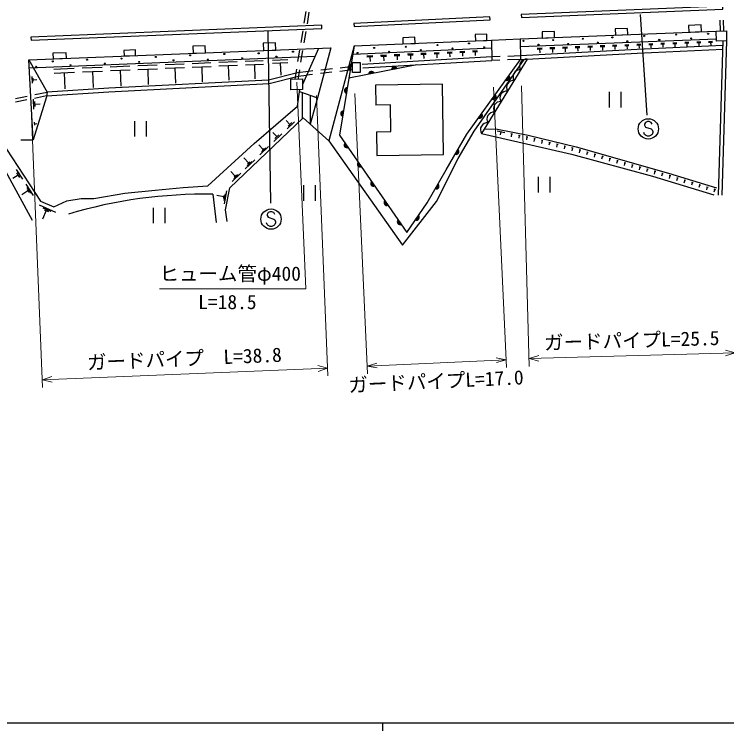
# Model space of a CAD drawing. Units: millimetres, scale not verified. Extents: x 40000 to 680000, y 20000 to 380000.
# Drawn here: x 220801 to 312106, y 204000 to 295870 of the extents above; entities that cross this region are included whole.
import ezdxf
from ezdxf.enums import TextEntityAlignment as Align

# ---------------------------------------------------------------- set-up
doc = ezdxf.new("R2010")
doc.units = ezdxf.units.MM
doc.header["$LTSCALE"] = 1000
for name, color, linetype, lineweight in [('M-BGD', 7, 'Continuous', 25), ('M-STR-HTXT', 7, 'Continuous', 13), ('M-STR-STRC', 7, 'Continuous', 25), ('M-TTL-BAND', 7, 'Continuous', 25)]:
    doc.layers.add(name, color=color, linetype=linetype, lineweight=lineweight)
doc.styles.add('ＭＳ ゴシック', font='')
doc.styles.get('ＭＳ ゴシック').set_extended_font_data('MS Gothic')

msp = doc.modelspace()

# ---------------------------------------------------------------- linework, layer by layer
at = {"layer": 'M-BGD'}
for p, q in [((258174, 296216), (257929, 294736)), ((258561, 296152), (258316, 294672)), ((311226, 295132), (311254, 293730)), ((311657, 295141), (311686, 293739)), ((257766, 293749), (257521, 292269)), ((258153, 293685), (257908, 292205)), ((285644, 292714), (285692, 290073)), ((310816, 292680), (285646, 291708)), ((303648, 292153), (304152, 292172)), ((305185, 292223), (305729, 292244)), ((306735, 292283), (307265, 292303)), ((306739, 292177), (307269, 292197)), ((307004, 292187), (307020, 291763)), ((308271, 292342), (308788, 292362)), ((308275, 292239), (308792, 292259)), ((308534, 292249), (308550, 291835)), ((309794, 292401), (310298, 292421)), ((309798, 292300), (310301, 292320)), ((310050, 292310), (310065, 291907)), ((311631, 292468), (311027, 272673)), ((312081, 292455), (311477, 272659)), ((257358, 291283), (257113, 289803)), ((259790, 291502), (257739, 286892)), ((282012, 291539), (264216, 290727)), ((287796, 291541), (288439, 291565)), ((287801, 291412), (288444, 291437)), ((288123, 291425), (288143, 290911)), ((289445, 291604), (290074, 291629)), ((289450, 291479), (290078, 291503)), ((289764, 291491), (289784, 290988)), ((291080, 291667), (291694, 291691)), ((291085, 291545), (291698, 291568)), ((291392, 291557), (291411, 291066)), ((292700, 291730), (293300, 291753)), ((292705, 291610), (293304, 291633)), ((293004, 291622), (293023, 291142)), ((294306, 291792), (294891, 291815)), ((294310, 291675), (294896, 291698)), ((294603, 291686), (294621, 291218)), ((295898, 291854), (296469, 291876)), ((295902, 291739), (296473, 291761)), ((296188, 291750), (296205, 291293)), ((297475, 291914), (298033, 291936)), ((297480, 291803), (298037, 291824)), ((297758, 291814), (297776, 291368)), ((299039, 291975), (299583, 291996)), ((299043, 291866), (299587, 291887)), ((299315, 291877), (299332, 291441)), ((300589, 292035), (301119, 292055)), ((300593, 291929), (301124, 291949)), ((300858, 291939), (300875, 291515)), ((302125, 292094), (302642, 292114)), ((302129, 291991), (302646, 292011)), ((302388, 292001), (302404, 291587)), ((303652, 292052), (304156, 292072)), ((303904, 292062), (303920, 291659)), ((305189, 292114), (305733, 292135)), ((305461, 292125), (305478, 291690)), ((259333, 290474), (222758, 288980)), ((257744, 291219), (257499, 289739)), ((265405, 289487), (282004, 290447)), ((265993, 290558), (266743, 290592)), ((266000, 290408), (266750, 290442)), ((266375, 290425), (266402, 289825)), ((267752, 290638), (268483, 290671)), ((267758, 290492), (268490, 290525)), ((268124, 290508), (268151, 289923)), ((269491, 290717), (270205, 290750)), ((269498, 290575), (270211, 290607)), ((269854, 290591), (269880, 290020)), ((271213, 290796), (271908, 290828)), ((271219, 290657), (271914, 290688)), ((271566, 290673), (271592, 290117)), ((272916, 290873), (273593, 290904)), ((272922, 290738), (273599, 290769)), ((273260, 290754), (273285, 290212)), ((274601, 290950), (275260, 290980)), ((274607, 290818), (275266, 290849)), ((274936, 290834), (274960, 290306)), ((276268, 291026), (276910, 291056)), ((276274, 290898), (276916, 290927)), ((276595, 290913), (276618, 290399)), ((277917, 291102), (278542, 291130)), ((277923, 290977), (278548, 291005)), ((278235, 290991), (278258, 290491)), ((279549, 291176), (280157, 291204)), ((279555, 291055), (280162, 291082)), ((279859, 291069), (279881, 290583)), ((282004, 290447), (283072, 290484)), ((284072, 290518), (285683, 290573)), ((236632, 289297), (239115, 289398)), ((240135, 289440), (242576, 289539)), ((243596, 289581), (245995, 289679)), ((247014, 289721), (249373, 289817)), ((250392, 289859), (252709, 289953)), ((250411, 289395), (252728, 289490)), ((251570, 289442), (251645, 287588)), ((253874, 290001), (255861, 290082)), ((253890, 289603), (255877, 289684)), ((254884, 289644), (254949, 288054)), ((265471, 288990), (282010, 289947)), ((286532, 290119), (280681, 280591)), ((283025, 289982), (282010, 289947)), ((285692, 290073), (284025, 290016)), ((225864, 288857), (228476, 288964)), ((229497, 289005), (232066, 289110)), ((229518, 288492), (232087, 288597)), ((230802, 288544), (230886, 286489)), ((233086, 289152), (235612, 289255)), ((233107, 288647), (235632, 288750)), ((234370, 288698), (234452, 286678)), ((236652, 288800), (239135, 288901)), ((237894, 288851), (237975, 286865)), ((240155, 288952), (242596, 289051)), ((241375, 289001), (241455, 287049)), ((243615, 289101), (246014, 289199)), ((244815, 289150), (244893, 287231)), ((247034, 289249), (249392, 289345)), ((248213, 289297), (248290, 287411)), ((256949, 288816), (256744, 287573)), ((257336, 288752), (257130, 287509)), ((258496, 288592), (259083, 288655)), ((260078, 288762), (261569, 288922)), ((264167, 288737), (262508, 288553)), ((262563, 289029), (264167, 289201)), ((272381, 289390), (263693, 287698)), ((223132, 287047), (223086, 287893)), ((223233, 287264), (223210, 287687)), ((225886, 288335), (228498, 288441)), ((227192, 288388), (227277, 286298)), ((259030, 288166), (258268, 288081)), ((261514, 288442), (260024, 288276)), ((223222, 287476), (223673, 287500)), ((223410, 285572), (224991, 285890)), ((257723, 282502), (257722, 285836)), ((297062, 285924), (297062, 283924)), ((298562, 285924), (298562, 283924)), ((222419, 284891), (220950, 284590)), ((220960, 285078), (222430, 285374)), ((223310, 283718), (223241, 284997)), ((224940, 285408), (223399, 285092)), ((258716, 285485), (258717, 281767)), ((223463, 284047), (223429, 284686)), ((223446, 284367), (224128, 284403)), ((223420, 281651), (223399, 282043)), ((236201, 282189), (236201, 280189)), ((237701, 282189), (237701, 280189)), ((256118, 281760), (255644, 282256)), ((256702, 282080), (255771, 281191)), ((223410, 281847), (223672, 281861)), ((256351, 281982), (255886, 281538)), ((254453, 280192), (253934, 280736)), ((255092, 280543), (254073, 279570)), ((254708, 280436), (254198, 279949)), ((282674, 280911), (283656, 280723)), ((283165, 280817), (283090, 280424)), ((284442, 280573), (284639, 280536)), ((284540, 280554), (284465, 280162)), ((285424, 280385), (285621, 280348)), ((285523, 280367), (285447, 279974)), ((221651, 279758), (223229, 279788)), ((286407, 280198), (286603, 280160)), ((286505, 280179), (286430, 279786)), ((287380, 279970), (287574, 279923)), ((287477, 279946), (287382, 279558)), ((288351, 279732), (288546, 279685)), ((288449, 279709), (288353, 279320)), ((289323, 279494), (289517, 279447)), ((289420, 279471), (289325, 279082)), ((252699, 278541), (252132, 279134)), ((253397, 278924), (252284, 277862)), ((253048, 278732), (252492, 278201)), ((252838, 278674), (252560, 278408)), ((290294, 279257), (290488, 279209)), ((290391, 279233), (290296, 278844)), ((291265, 279019), (291460, 278971)), ((291363, 278995), (291267, 278606)), ((292237, 278781), (292431, 278733)), ((292334, 278757), (292239, 278369)), ((293300, 278499), (293190, 278115)), ((293204, 278527), (293396, 278472)), ((294262, 278226), (294152, 277841)), ((294165, 278253), (294358, 278198)), ((295223, 277952), (295114, 277567)), ((295127, 277979), (295320, 277924)), ((296185, 277678), (296076, 277293)), ((296089, 277706), (296281, 277651)), ((250851, 276801), (250234, 277447)), ((251610, 277218), (250400, 276062)), ((251230, 277010), (250625, 276432)), ((251002, 276946), (250699, 276657)), ((297147, 277404), (297038, 277020)), ((297051, 277432), (297243, 277377)), ((298109, 277131), (297999, 276746)), ((298013, 277158), (298205, 277103)), ((299071, 276857), (298961, 276472)), ((298975, 276884), (299167, 276830)), ((300033, 276583), (299923, 276199)), ((299936, 276611), (300129, 276556)), ((221037, 275965), (221832, 274748)), ((249122, 275126), (248556, 275719)), ((300994, 276310), (300885, 275925)), ((300898, 276337), (301091, 276282)), ((301956, 276036), (301847, 275651)), ((301860, 276063), (302052, 276009)), ((302918, 275762), (302808, 275377)), ((302822, 275790), (303014, 275735)), ((221272, 275251), (220623, 274827)), ((221074, 275555), (221471, 274946)), ((249820, 275509), (248708, 274446)), ((249471, 275317), (248915, 274786)), ((249261, 275259), (248983, 274993)), ((287925, 275039), (287925, 273039)), ((289425, 275039), (289425, 273039)), ((303880, 275488), (303770, 275104)), ((303784, 275516), (303976, 275461)), ((304840, 275209), (304722, 274827)), ((304744, 275238), (304935, 275180)), ((305796, 274915), (305678, 274532)), ((305700, 274944), (305891, 274885)), ((222266, 274082), (223216, 272626)), ((257872, 273951), (257872, 271951)), ((259372, 273951), (259372, 271951)), ((306751, 274620), (306634, 274238)), ((306656, 274650), (306847, 274591)), ((307707, 274326), (307589, 273944)), ((307611, 274356), (307803, 274297)), ((308663, 274032), (308545, 273650)), ((308567, 274061), (308758, 274002)), ((222547, 273227), (221770, 272720)), ((222407, 273654), (222882, 272926)), ((222428, 273409), (222666, 273045)), ((248015, 273223), (247691, 271581)), ((309618, 273738), (309501, 273355)), ((309523, 273767), (309714, 273708)), ((310574, 273443), (310457, 273061)), ((310479, 273473), (310670, 273414)), ((246236, 272792), (246683, 269167)), ((247634, 272445), (246758, 272619)), ((247675, 272651), (247593, 272240)), ((247825, 272834), (247662, 272013)), ((223978, 271449), (226070, 270509)), ((224438, 271074), (225484, 270605)), ((238585, 271066), (238585, 269066)), ((240085, 271066), (240085, 269066)), ((224899, 270700), (224397, 269584)), ((224637, 270818), (225160, 270583))]:
    msp.add_line(p, q, dxfattribs=at)
for points in [[(285800, 295480), (311629, 296515), (311613, 296904), (285784, 295868)], [(264345, 294314), (281783, 295179), (281764, 295563), (264326, 294698)], [(222952, 292544), (260215, 294072), (260199, 294461), (222936, 292932)], [(297857, 293206), (299429, 293269), (299397, 294059), (297825, 293996)], [(307249, 293583), (308860, 293648), (308825, 294519), (307213, 294454)], [(279900, 292452), (281380, 292512), (281347, 293327), (279867, 293267)], [(288475, 292828), (290059, 292892), (290028, 293676), (288443, 293612)], [(310777, 293725), (312067, 293739), (312081, 292455), (310790, 292441)], [(252736, 291226), (254326, 291288), (254290, 292224), (252699, 292162)], [(270617, 292073), (272163, 292137), (272131, 292928), (270585, 292865)], [(234863, 290528), (236341, 290586), (236313, 291301), (234835, 291243)], [(243725, 290874), (245312, 290936), (245277, 291843), (243690, 291781)], [(225769, 290173), (227479, 290240), (227452, 290935), (225742, 290868)], [(223229, 279788), (222680, 290053), (224991, 285890), (224928, 285293)], [(265115, 289682), (265115, 288417), (264167, 288417), (264167, 289682)], [(256223, 287566), (257730, 287587), (257749, 286214), (256242, 286193)]]:
    msp.add_lwpolyline(points, close=True, dxfattribs=at)
for points in [[(281980, 292537), (285644, 292714), (310777, 293725)], [(264372, 291819), (281980, 292537), (282010, 289947)], [(222680, 290053), (261359, 291563), (259655, 285154)], [(264372, 291819), (261130, 279627), (270556, 266247), (274919, 271865), (277681, 277390), (279753, 280874), (286141, 290097)], [(264372, 291819), (262489, 280393), (271094, 267909), (273715, 271691), (276147, 275944), (278800, 280511), (285692, 290073)], [(285683, 290573), (300620, 291388), (311614, 291910)], [(285692, 290073), (300645, 290889), (311638, 291411)], [(218648, 289505), (215930, 284339), (215993, 283366), (219410, 276241), (223083, 269461)], [(224994, 285913), (232896, 286437), (253395, 287489), (257076, 288431), (258496, 288592)], [(224940, 285408), (232926, 285938), (253471, 286993), (257167, 287938), (258260, 288062)], [(275828, 277911), (275686, 286912), (267111, 286777), (267151, 284228)], [(219074, 279708), (224159, 271913), (225854, 271183), (227549, 271960), (229361, 272243), (230986, 272243), (234964, 272949), (238872, 273325), (242427, 273655), (245605, 273867), (251545, 279297), (257117, 284100), (257382, 286209)], [(257352, 285967), (259655, 285154), (258717, 281767)], [(267204, 280807), (269065, 280836), (269011, 284257), (267151, 284228)], [(248072, 269285), (247852, 270776), (248417, 273616), (257803, 282578), (261130, 279627)], [(281037, 281171), (282737, 281131), (286676, 280378), (292828, 278871), (304631, 275512), (310798, 273613)], [(267204, 280807), (267252, 277776), (275828, 277911)], [(280681, 280591), (292216, 277929), (302606, 275104), (310469, 272719)]]:
    msp.add_lwpolyline(points, dxfattribs=at)
for centre in [(301545, 293091), (305638, 293274), (309731, 293388), (279085, 292141), (286071, 292468), (289865, 292568), (293659, 292738), (295585, 292245), (297452, 292908), (299379, 292415), (303472, 292598), (307564, 292781), (266925, 291557), (270980, 291708), (272906, 291285), (275033, 291924), (276959, 291501), (281012, 291648), (287998, 291975), (291791, 292075), (238928, 290404), (243328, 290616), (247724, 290784), (252121, 290873), (254391, 290446), (256517, 291086), (264799, 290917), (268853, 291068), (225726, 289840), (228000, 289342), (230127, 290052), (232401, 289553), (234527, 290193), (236801, 289765), (241202, 289976), (245598, 290065), (249994, 290234), (223599, 289131)]:
    msp.add_circle(centre, 70, dxfattribs=at)
for centre, radius, start, end in [((263972, 289057), 354, 89.44041, 251.84559), ((286445, 289235), 888, 84.34269, 212.54291), ((263972, 289057), 283, 91.66445, 249.62155), ((263972, 289057), 212, 95.41078, 245.87523), ((263972, 289057), 142, 103.12251, 238.1635), ((263972, 289057), 100, 113.44017, 227.84583), ((266575, 288204), 354, 19.81826, 182.22344), ((266575, 288204), 283, 22.0423, 179.9994), ((269520, 288778), 354, 19.81826, 182.22344), ((269520, 288778), 283, 22.0423, 179.9994), ((269520, 288778), 212, 25.78863, 176.25307), ((269520, 288778), 142, 33.50036, 168.54134), ((269520, 288778), 100, 43.81802, 158.22368), ((285609, 287874), 888, 84.34269, 212.54291), ((266575, 288204), 212, 25.78863, 176.25307), ((266575, 288204), 142, 33.50036, 168.54134), ((266575, 288204), 100, 43.81802, 158.22368), ((283956, 287757), 354, 243.01074, 45.41592), ((283956, 287757), 283, 245.23478, 43.19188), ((283956, 287757), 212, 248.9811, 39.44555), ((283956, 287757), 142, 256.69283, 31.73382), ((283956, 287757), 100, 267.01049, 21.41616), ((284773, 286513), 888, 84.34269, 212.54291), ((263484, 286097), 354, 89.44041, 251.84559), ((263484, 286097), 283, 91.66445, 249.62155), ((263484, 286097), 212, 95.41078, 245.87523), ((263484, 286097), 142, 103.12251, 238.1635), ((263484, 286097), 100, 113.44017, 227.84583), ((283937, 285152), 888, 84.34269, 212.54291), ((282202, 285324), 354, 243.01074, 45.41592), ((282202, 285324), 283, 245.23478, 43.19188), ((282202, 285324), 212, 248.9811, 39.44555), ((282202, 285324), 142, 256.69283, 31.73382), ((282202, 285324), 100, 267.01049, 21.41616), ((283101, 283791), 888, 84.34269, 212.54291), ((262996, 283137), 354, 89.44041, 251.84559), ((262996, 283137), 283, 91.66445, 249.62155), ((262996, 283137), 212, 95.41078, 245.87523), ((262996, 283137), 142, 103.12251, 238.1635), ((262996, 283137), 100, 113.44017, 227.84583), ((280448, 282890), 354, 243.01074, 45.41592), ((280448, 282890), 283, 245.23478, 43.19188), ((280448, 282890), 212, 248.9811, 39.44555), ((280448, 282890), 142, 256.69283, 31.73382), ((282265, 282430), 888, 84.34269, 212.54291), ((280448, 282890), 100, 267.01049, 21.41616), ((281429, 281069), 888, 84.34269, 212.54291), ((263431, 279122), 354, 133.3716, 295.77678), ((263431, 279122), 283, 135.59564, 293.55274), ((263431, 279122), 212, 139.34197, 289.80642), ((263431, 279122), 142, 147.0537, 282.09469), ((263431, 279122), 100, 157.37136, 271.77702), ((277427, 278255), 354, 248.65128, 51.05645), ((277427, 278255), 283, 250.87531, 48.83242), ((277427, 278255), 212, 254.62164, 45.08609), ((277427, 278255), 142, 262.33337, 37.37436), ((277427, 278255), 100, 272.65103, 27.0567), ((265134, 276652), 354, 133.3716, 295.77678), ((265134, 276652), 283, 135.59564, 293.55274), ((265134, 276652), 212, 139.34197, 289.80642), ((265134, 276652), 142, 147.0537, 282.09469), ((265134, 276652), 100, 157.37136, 271.77702), ((266836, 274182), 354, 133.3716, 295.77678), ((266836, 274182), 283, 135.59564, 293.55274), ((266836, 274182), 212, 139.34197, 289.80642), ((266836, 274182), 142, 147.0537, 282.09469), ((266836, 274182), 100, 157.37136, 271.77702), ((274884, 273844), 354, 249.02977, 51.43494), ((274884, 273844), 283, 251.2538, 49.21091), ((274884, 273844), 212, 255.00013, 45.46458), ((274884, 273844), 142, 262.71186, 37.75285), ((274884, 273844), 100, 273.02952, 27.43519), ((245195, 211761), 61040, 89.0233, 106.62412), ((268539, 271712), 354, 133.3716, 295.77678), ((268539, 271712), 283, 135.59564, 293.55274), ((268539, 271712), 212, 139.34197, 289.80642), ((268539, 271712), 142, 147.0537, 282.09469), ((268539, 271712), 100, 157.37136, 271.77702), ((270241, 269241), 354, 133.3716, 295.77678), ((270241, 269241), 283, 135.59564, 293.55274), ((270241, 269241), 212, 139.34197, 289.80642), ((270241, 269241), 142, 147.0537, 282.09469), ((270241, 269241), 100, 157.37136, 271.77702), ((272360, 269831), 354, 244.07754, 46.48272), ((272360, 269831), 283, 246.30158, 44.25868), ((272360, 269831), 212, 250.0479, 40.51235), ((272360, 269831), 142, 257.75963, 32.80062), ((272360, 269831), 100, 268.0773, 22.48296)]:
    msp.add_arc(centre, radius, start, end, dxfattribs=at)
at = {"layer": 'M-STR-HTXT'}
for p, q in [((257010, 287158), (258150, 260653)), ((285787, 286710), (286804, 250724)), ((264444, 285732), (266084, 249769)), ((282240, 286544), (283880, 250581)), ((259533, 285478), (261001, 249508)), ((222962, 283984), (224431, 248014)), ((258150, 260653), (239400, 260653)), ((313211, 252471), (311951, 252810)), ((283835, 251580), (282572, 251835)), ((286775, 251724), (313211, 252471)), ((286775, 251724), (288014, 252134)), ((313211, 252471), (311972, 252060)), ((260961, 250507), (259696, 250831)), ((266039, 250768), (283835, 251580)), ((266039, 250768), (267273, 251138)), ((283835, 251580), (282600, 251211)), ((286775, 251724), (288035, 251384)), ((224390, 249014), (260961, 250507)), ((260961, 250507), (259727, 250081)), ((266039, 250768), (267302, 250513)), ((224390, 249014), (225624, 249439)), ((224390, 249014), (225654, 248690))]:
    msp.add_line(p, q, dxfattribs=at)
at = {"layer": 'M-STR-STRC'}
for p, q in [((301000, 295828), (301869, 282957)), ((253306, 293696), (253622, 271665)), ((301948, 282126), (301712, 282008)), ((302185, 282126), (301948, 282126)), ((302421, 282008), (302185, 282126)), ((301712, 282008), (301594, 281771)), ((301594, 281771), (301594, 281653)), ((301594, 281653), (301712, 281417)), ((301712, 281417), (302421, 281181)), ((302539, 281771), (302421, 282008)), ((302421, 281181), (302539, 281062)), ((301594, 280471), (301475, 280708)), ((301712, 280353), (301594, 280471)), ((301948, 280235), (301712, 280353)), ((302185, 280235), (301948, 280235)), ((302421, 280353), (302185, 280235)), ((302539, 280471), (302421, 280353)), ((302539, 281062), (302657, 280826)), ((302657, 280708), (302539, 280471)), ((302657, 280826), (302657, 280708)), ((253347, 270440), (253228, 270203)), ((253228, 270203), (253228, 270085)), ((253583, 270558), (253347, 270440)), ((253819, 270558), (253583, 270558)), ((254056, 270440), (253819, 270558)), ((254174, 270203), (254056, 270440)), ((253228, 270085), (253347, 269849)), ((253347, 269849), (254056, 269612)), ((254056, 269612), (254174, 269494)), ((254174, 269494), (254292, 269258)), ((254292, 269258), (254292, 269140)), ((253228, 268903), (253110, 269140)), ((253347, 268785), (253228, 268903)), ((253583, 268667), (253347, 268785)), ((253819, 268667), (253583, 268667)), ((254056, 268785), (253819, 268667)), ((254174, 268903), (254056, 268785)), ((254292, 269140), (254174, 268903))]:
    msp.add_line(p, q, dxfattribs=at)
for centre in [(302066, 281181), (253701, 269612)]:
    msp.add_circle(centre, 1300, dxfattribs=at)
at = {"layer": 'M-TTL-BAND'}
for p, q in [((40000, 205000), (579000, 205000)), ((268000, 205000), (268000, 204000))]:
    msp.add_line(p, q, dxfattribs=at)

# ---------------------------------------------------------------- texts
at = {"layer": 'M-STR-HTXT', "style": 'ＭＳ ゴシック'}
msp.add_text('ヒューム管φ400', height=1833, dxfattribs=at).set_placement((239400, 261153), align=Align.BOTTOM_LEFT)
msp.add_text('L=18.5', height=1833, dxfattribs=at).set_placement((248109, 257508), align=Align.BOTTOM_CENTER)
for s, rotation, p in [('ガードパイプL=25.5', 1.618, (299979, 252597)), ('ガードパイプ  L=38.8', 2.338, (242655, 250260)), ('ガードパイプL=17.0', 2.612, (274914, 247357))]:
    msp.add_text(s, height=1833, rotation=rotation, dxfattribs=at).set_placement(p, align=Align.BOTTOM_CENTER)

doc.saveas('drawing.dxf')
